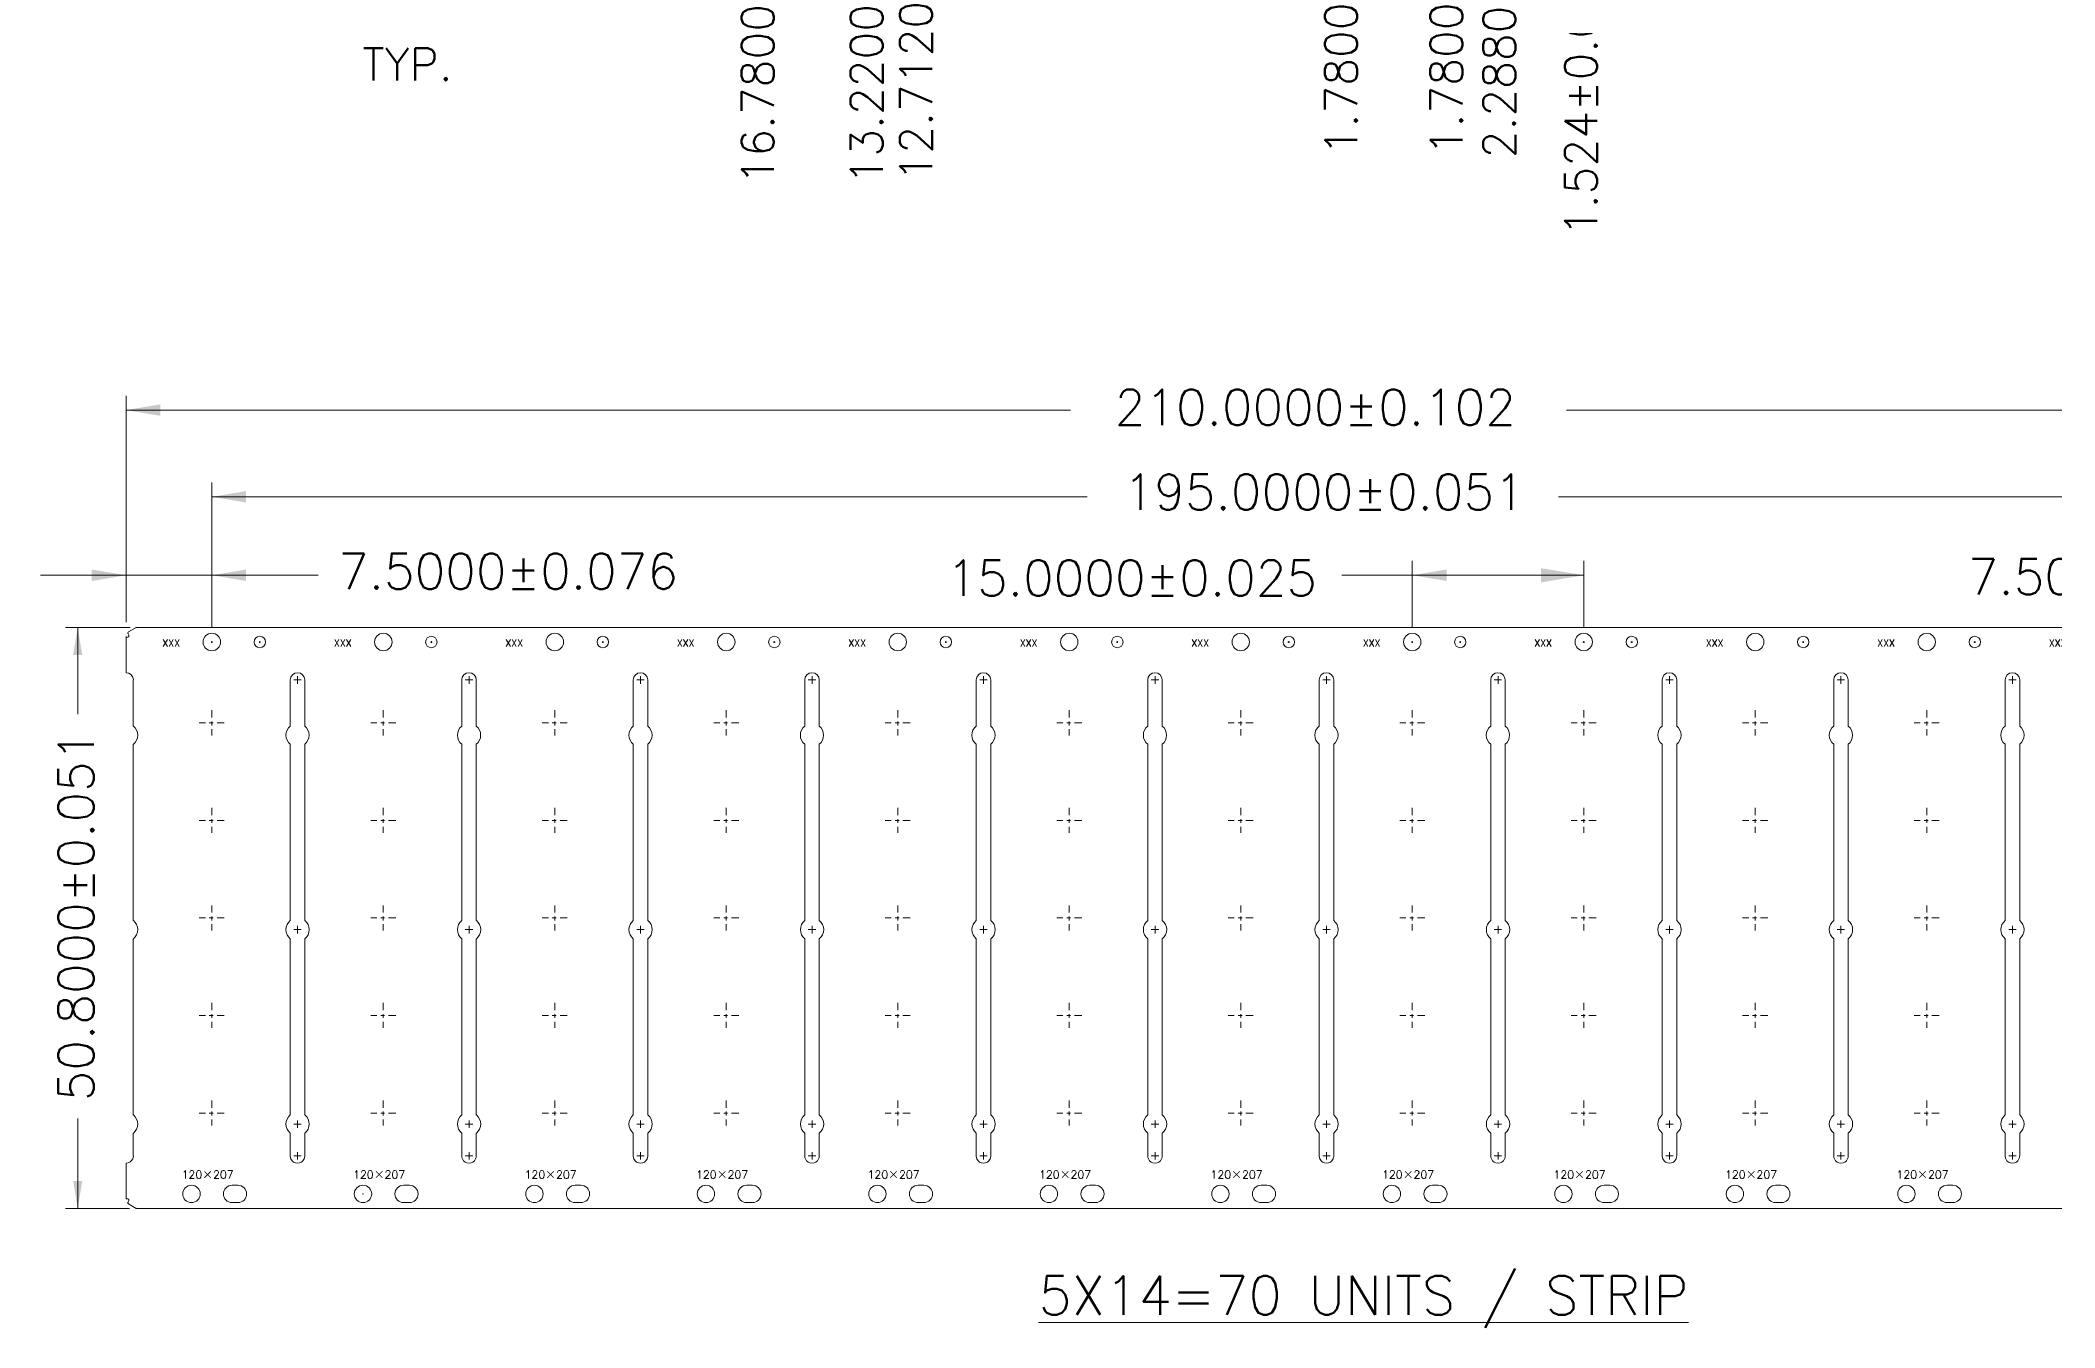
# Model space of a CAD drawing. Extents: x -116 to 0, y -11 to 99.
# Drawn here: x -108.6 to -56.8, y -0.2 to 32.9 of the extents above; entities that cross this region are included whole.
import ezdxf
from ezdxf.enums import TextEntityAlignment as Align

# ---------------------------------------------------------------- set-up
doc = ezdxf.new("R2010")
doc.units = 0
doc.linetypes.add('CENTER', pattern=[50.8, 31.75, -6.35, 6.35, -6.35])
doc.layers.get('0').update_dxf_attribs({"lineweight": 15})
for name, color, linetype, lineweight in [('AM_4', 3, 'Continuous', 5), ('CEN', 1, 'CENTER', 13), ('OUTTER', 7, 'Continuous', 15), ('标注', 3, 'Continuous', 9)]:
    doc.layers.add(name, color=color, linetype=linetype, lineweight=lineweight)
doc.styles.add('SIMPLEX', font='SIMPLEX.SHX', dxfattribs={"height": 0.15})
doc.styles.get("Standard").update_dxf_attribs({"font": 'simplex.shx', "height": 0.8333})
doc.dimstyles.get("Standard").update_dxf_attribs({"dimtxt": 0.8333, "dimasz": 1, "dimexe": 0.06, "dimexo": 0.333, "dimgap": 0.3, "dimtad": 0, "dimtoh": 1, "dimdec": 4, "dimrnd": 0.0005, "dimzin": 0, "dimdsep": 46, "dimtxsty": 'Standard', "dimcen": 0, "dimadec": 0, "dimazin": 0, "dimtfac": 1, "dimtdec": 3, "dimtofl": 0, "dimtmove": 0, "dimatfit": 3, "dimfxl": 1, "dimtolj": 1, "dimtzin": 0, "dimarcsym": 0})

# ---------------------------------------------------------------- blocks, each defined once
blk = doc.blocks.new('*D6')
at = {"layer": 'Defpoints', "color": 0, "lineweight": -3, "transparency": 16777216}
for p in [(2185.835, 1164.239), (2184.055, 1115.633), (2184.055, 1111.874)]:
    blk.add_point(p, dxfattribs=at)
at = {"layer": '标注', "color": 0, "lineweight": -2, "transparency": 16777216}
blk.add_line((2184.055, 1115.3), (2184.055, 1111.874), dxfattribs=at)
at = {"layer": '标注', "color": 0, "lineweight": 9, "transparency": 16777216, "insert": (2184.055, 1109.59), "char_height": 0.8333, "attachment_point": 5, "rotation": 90}
blk.add_mtext('\\A1;1.7800', dxfattribs=at)
blk = doc.blocks.new('*D26')
at = {"layer": 'Defpoints', "color": 0, "lineweight": -3, "transparency": 16777216}
for p in [(2185.835, 1164.239), (2188.123, 1115.651), (2188.123, 1111.874)]:
    blk.add_point(p, dxfattribs=at)
at = {"layer": '标注', "color": 0, "lineweight": -2, "transparency": 16777216}
blk.add_line((2188.123, 1115.318), (2188.123, 1111.874), dxfattribs=at)
at = {"layer": '标注', "color": 0, "lineweight": 9, "transparency": 16777216, "insert": (2188.123, 1109.51), "char_height": 0.8333, "attachment_point": 5, "rotation": 90}
blk.add_mtext('\\A1;2.2880', dxfattribs=at)
blk = doc.blocks.new('*D27')
at = {"layer": 'Defpoints', "color": 0, "lineweight": -3, "transparency": 16777216}
for p in [(2185.835, 1164.239), (2187.615, 1115.651), (2186.763, 1111.874)]:
    blk.add_point(p, dxfattribs=at)
at = {"layer": '标注', "color": 0, "lineweight": -2, "transparency": 16777216}
for p, q in [((2187.615, 1115.318), (2187.615, 1113.651)), ((2187.615, 1113.651), (2186.763, 1113.874)), ((2186.763, 1113.874), (2186.763, 1111.874))]:
    blk.add_line(p, q, dxfattribs=at)
at = {"layer": '标注', "color": 0, "lineweight": 9, "transparency": 16777216, "insert": (2186.763, 1109.59), "char_height": 0.8333, "attachment_point": 5, "rotation": 90}
blk.add_mtext('\\A1;1.7800', dxfattribs=at)
blk = doc.blocks.new('*D36')
at = {"layer": 'Defpoints', "color": 0, "lineweight": -3, "transparency": 16777216}
for p in [(2185.835, 1164.239), (2173.123, 1115.651), (2173.123, 1111.874)]:
    blk.add_point(p, dxfattribs=at)
at = {"layer": '标注', "color": 0, "lineweight": -2, "transparency": 16777216}
blk.add_line((2173.123, 1115.318), (2173.123, 1111.874), dxfattribs=at)
at = {"layer": '标注', "color": 0, "lineweight": 9, "transparency": 16777216, "insert": (2173.123, 1109.272), "char_height": 0.8333, "attachment_point": 5, "rotation": 90}
blk.add_mtext('\\A1;12.7120', dxfattribs=at)
blk = doc.blocks.new('*D37')
at = {"layer": 'Defpoints', "color": 0, "lineweight": -3, "transparency": 16777216}
for p in [(2185.835, 1164.239), (2172.615, 1115.651), (2171.854, 1111.874)]:
    blk.add_point(p, dxfattribs=at)
at = {"layer": '标注', "color": 0, "lineweight": -2, "transparency": 16777216}
for p, q in [((2172.615, 1115.318), (2172.615, 1113.651)), ((2172.615, 1113.651), (2171.854, 1113.874)), ((2171.854, 1113.874), (2171.854, 1111.874))]:
    blk.add_line(p, q, dxfattribs=at)
at = {"layer": '标注', "color": 0, "lineweight": 9, "transparency": 16777216, "insert": (2171.854, 1109.193), "char_height": 0.8333, "attachment_point": 5, "rotation": 90}
blk.add_mtext('\\A1;13.2200', dxfattribs=at)
blk = doc.blocks.new('*D38')
at = {"layer": 'Defpoints', "color": 0, "lineweight": -3, "transparency": 16777216}
for p in [(2185.835, 1164.239), (2169.055, 1115.651), (2169.055, 1111.874)]:
    blk.add_point(p, dxfattribs=at)
at = {"layer": '标注', "color": 0, "lineweight": -2, "transparency": 16777216}
blk.add_line((2169.055, 1115.318), (2169.055, 1111.874), dxfattribs=at)
at = {"layer": '标注', "color": 0, "lineweight": 9, "transparency": 16777216, "insert": (2169.055, 1109.193), "char_height": 0.8333, "attachment_point": 5, "rotation": 90}
blk.add_mtext('\\A1;16.7800', dxfattribs=at)
blk = doc.blocks.new('yx')
at = {"color": 0, "lineweight": 15}
for p, q in [((-181, 95.91), (-181.15, 95.91)), ((-181.15, 95.91), (-181.15, 92.79)), ((-180.98, 96.21), (-180.92, 96.07)), ((-180.27, 96.75), (-180.95, 96.36)), ((17.6, 96.75), (-180.27, 96.75)), ((-180.52, 88.13), (-180.52, 92.16)), ((-180.52, 71.13), (-180.52, 86.54)), ((-180.52, 54.12), (-180.52, 69.54)), ((-180.52, 50.55), (-180.52, 52.53)), ((-181.15, 49.91), (-181.15, 46.79)), ((-181.15, 46.79), (-181, 46.79)), ((-180.92, 46.63), (-180.98, 46.49)), ((-180.95, 46.35), (-180.27, 45.95)), ((-180.27, 45.95), (27.96, 45.95))]:
    blk.add_line(p, q, dxfattribs=at)
at = {"lineweight": 15}
for points in [[(-171.87, 46.46, -1), (-171.87, 47.98), (-171.37, 47.98, -1), (-171.37, 46.46)], [(-156.87, 46.46, -1), (-156.87, 47.98), (-156.37, 47.98, -1), (-156.37, 46.46)], [(-141.87, 46.46, -1), (-141.87, 47.98), (-141.37, 47.98, -1), (-141.37, 46.46)], [(-126.87, 46.46, -1), (-126.87, 47.98), (-126.37, 47.98, -1), (-126.37, 46.46)], [(-111.87, 46.46, -1), (-111.87, 47.98), (-111.37, 47.98, -1), (-111.37, 46.46)], [(-96.87, 46.46, -1), (-96.87, 47.98), (-96.37, 47.98, -1), (-96.37, 46.46)], [(-81.87, 46.46, -1), (-81.87, 47.98), (-81.37, 47.98, -1), (-81.37, 46.46)], [(-66.87, 46.46, -1), (-66.87, 47.98), (-66.37, 47.98, -1), (-66.37, 46.46)], [(-51.87, 46.46, -1), (-51.87, 47.98), (-51.37, 47.98, -1), (-51.37, 46.46)], [(-36.87, 46.46, -1), (-36.87, 47.98), (-36.37, 47.98, -1), (-36.37, 46.46)], [(-21.87, 46.46, -1), (-21.87, 47.98), (-21.37, 47.98, -1), (-21.37, 46.46)]]:
    blk.add_lwpolyline(points, format="xyb", close=True, dxfattribs=at)
for centre in [(-173.65, 95.48), (-158.65, 95.48), (-143.65, 95.48), (-128.65, 95.48), (-113.65, 95.48), (-98.65, 95.48), (-83.65, 95.48), (-68.65, 95.48), (-53.65, 95.48), (-38.65, 95.48), (-23.65, 95.48), (-175.43, 47.22), (-160.43, 47.22), (-145.43, 47.22), (-130.43, 47.22), (-115.43, 47.22), (-100.43, 47.22), (-85.43, 47.22), (-70.43, 47.22), (-55.43, 47.22), (-40.43, 47.22), (-25.43, 47.22)]:
    blk.add_circle(centre, 0.762, dxfattribs=at)
at = {"color": 1, "lineweight": 15}
for centre in [(-169.45, 95.48), (-154.45, 95.48), (-139.45, 95.48), (-124.45, 95.48), (-109.45, 95.48), (-94.45, 95.48), (-79.45, 95.48), (-64.45, 95.48), (-49.45, 95.48), (-34.45, 95.48), (-19.45, 95.48)]:
    blk.add_circle(centre, 0.5, dxfattribs=at)
at = {"color": 0, "lineweight": 15}
for centre, radius, start, end in [((-180.9, 96.27), 0.1, 120, 216.1367), ((-181, 96.01), 0.1, 270, 36.1367), ((-181.15, 92.16), 0.635, 0, 90), ((-181.15, 87.34), 1.02, 308.6822, 51.3178), ((-181.15, 70.33), 1.02, 308.6822, 51.3178), ((-181.15, 53.33), 1.02, 308.6822, 51.3178), ((-181.15, 50.55), 0.635, 270, 335.5376), ((-181.15, 50.55), 0.635, 335.5376, 0), ((-181, 46.69), 0.1, 323.8633, 90), ((-180.9, 46.44), 0.1, 143.8633, 240)]:
    blk.add_arc(centre, radius, start, end, dxfattribs=at)
at = {"linetype": 'ByBlock', "lineweight": 15}
for p in [(-181.15, 95.91), (-181.15, 95.91), (-181.15, 95.91), (-180.27, 96.75), (-173.65, 95.48), (-173.65, 95.48), (-173.65, 95.48), (-169.45, 95.48), (-169.45, 95.48), (-169.45, 95.48), (-154.45, 95.48), (-154.45, 95.48), (-154.45, 95.48), (-139.45, 95.48), (-139.45, 95.48), (-139.45, 95.48), (-124.45, 95.48), (-124.45, 95.48), (-124.45, 95.48), (-109.45, 95.48), (-109.45, 95.48), (-109.45, 95.48), (-94.45, 95.48), (-94.45, 95.48), (-94.45, 95.48), (-79.45, 95.48), (-79.45, 95.48), (-79.45, 95.48), (-68.65, 95.48), (-68.65, 95.48), (-68.65, 95.48), (-64.45, 95.48), (-64.45, 95.48), (-64.45, 95.48), (-53.65, 95.48), (-53.65, 95.48), (-53.65, 95.48), (-49.45, 95.48), (-49.45, 95.48), (-49.45, 95.48), (-34.45, 95.48), (-34.45, 95.48), (-34.45, 95.48), (-19.45, 95.48), (-19.45, 95.48), (-19.45, 95.48), (-180.27, 45.95), (-160.43, 47.22)]:
    blk.add_point(p, dxfattribs=at)
at = {"layer": 'AM_4', "lineweight": 15}
for points in [[(-173.59, 95.48), (-173.72, 95.48)], [(-173.65, 95.55), (-173.65, 95.41)], [(-169.39, 95.48), (-169.52, 95.48)], [(-169.45, 95.55), (-169.45, 95.41)], [(-154.39, 95.48), (-154.52, 95.48)], [(-154.45, 95.55), (-154.45, 95.41)], [(-139.39, 95.48), (-139.52, 95.48)], [(-139.45, 95.55), (-139.45, 95.41)], [(-124.39, 95.48), (-124.52, 95.48)], [(-124.45, 95.55), (-124.45, 95.41)], [(-109.39, 95.48), (-109.52, 95.48)], [(-109.45, 95.55), (-109.45, 95.41)], [(-94.39, 95.48), (-94.52, 95.48)], [(-94.45, 95.55), (-94.45, 95.41)], [(-79.39, 95.48), (-79.52, 95.48)], [(-79.45, 95.55), (-79.45, 95.41)], [(-68.59, 95.48), (-68.72, 95.48)], [(-68.65, 95.55), (-68.65, 95.41)], [(-64.39, 95.48), (-64.52, 95.48)], [(-64.45, 95.55), (-64.45, 95.41)], [(-53.59, 95.48), (-53.72, 95.48)], [(-53.65, 95.55), (-53.65, 95.41)], [(-49.39, 95.48), (-49.52, 95.48)], [(-49.45, 95.55), (-49.45, 95.41)], [(-34.39, 95.48), (-34.52, 95.48)], [(-34.45, 95.55), (-34.45, 95.41)], [(-19.39, 95.48), (-19.52, 95.48)], [(-19.45, 95.55), (-19.45, 95.41)]]:
    blk.add_lwpolyline(points, dxfattribs=at)
at = {"layer": 'CEN', "lineweight": 15}
for p, q in [((-166.48, 92.16), (-165.83, 92.16)), ((-165.83, 92.16), (-166.48, 92.16)), ((-166.15, 92.49), (-166.15, 91.83)), ((-166.15, 91.83), (-166.15, 92.49)), ((-151.48, 92.16), (-150.83, 92.16)), ((-150.83, 92.16), (-151.48, 92.16)), ((-151.15, 92.49), (-151.15, 91.83)), ((-151.15, 91.83), (-151.15, 92.49)), ((-136.48, 92.16), (-135.83, 92.16)), ((-135.83, 92.16), (-136.48, 92.16)), ((-136.15, 92.49), (-136.15, 91.83)), ((-136.15, 91.83), (-136.15, 92.49)), ((-121.48, 92.16), (-120.83, 92.16)), ((-120.83, 92.16), (-121.48, 92.16)), ((-121.15, 92.49), (-121.15, 91.83)), ((-121.15, 91.83), (-121.15, 92.49)), ((-106.48, 92.16), (-105.83, 92.16)), ((-105.83, 92.16), (-106.48, 92.16)), ((-106.15, 92.49), (-106.15, 91.83)), ((-106.15, 91.83), (-106.15, 92.49)), ((-91.48, 92.16), (-90.83, 92.16)), ((-90.83, 92.16), (-91.48, 92.16)), ((-91.15, 92.49), (-91.15, 91.83)), ((-91.15, 91.83), (-91.15, 92.49)), ((-76.48, 92.16), (-75.83, 92.16)), ((-75.83, 92.16), (-76.48, 92.16)), ((-76.15, 92.49), (-76.15, 91.83)), ((-76.15, 91.83), (-76.15, 92.49)), ((-61.48, 92.16), (-60.83, 92.16)), ((-60.83, 92.16), (-61.48, 92.16)), ((-61.15, 92.49), (-61.15, 91.83)), ((-61.15, 91.83), (-61.15, 92.49)), ((-46.48, 92.16), (-45.83, 92.16)), ((-45.83, 92.16), (-46.48, 92.16)), ((-46.15, 92.49), (-46.15, 91.83)), ((-46.15, 91.83), (-46.15, 92.49)), ((-31.48, 92.16), (-30.83, 92.16)), ((-30.83, 92.16), (-31.48, 92.16)), ((-31.15, 92.49), (-31.15, 91.83)), ((-31.15, 91.83), (-31.15, 92.49)), ((-16.48, 92.16), (-15.83, 92.16)), ((-15.83, 92.16), (-16.48, 92.16)), ((-16.15, 92.49), (-16.15, 91.83)), ((-16.15, 91.83), (-16.15, 92.49))]:
    blk.add_line(p, q, dxfattribs=at)
at = {"layer": 'CEN'}
for p, q in [((-166.15, 70), (-166.15, 70.66)), ((-151.15, 70), (-151.15, 70.66)), ((-136.15, 70), (-136.15, 70.66)), ((-121.15, 70), (-121.15, 70.66)), ((-106.15, 70), (-106.15, 70.66)), ((-91.15, 70), (-91.15, 70.66)), ((-76.15, 70), (-76.15, 70.66)), ((-61.15, 70), (-61.15, 70.66)), ((-46.15, 70), (-46.15, 70.66)), ((-31.15, 70), (-31.15, 70.66)), ((-16.15, 70), (-16.15, 70.66)), ((-166.48, 70.33), (-165.83, 70.33)), ((-151.48, 70.33), (-150.83, 70.33)), ((-136.48, 70.33), (-135.83, 70.33)), ((-121.48, 70.33), (-120.83, 70.33)), ((-106.48, 70.33), (-105.83, 70.33)), ((-91.48, 70.33), (-90.83, 70.33)), ((-76.48, 70.33), (-75.83, 70.33)), ((-61.48, 70.33), (-60.83, 70.33)), ((-46.48, 70.33), (-45.83, 70.33)), ((-31.48, 70.33), (-30.83, 70.33)), ((-16.48, 70.33), (-15.83, 70.33)), ((-166.48, 53.33), (-165.83, 53.33)), ((-166.15, 53), (-166.15, 53.65)), ((-151.48, 53.33), (-150.83, 53.33)), ((-151.15, 53), (-151.15, 53.65)), ((-136.48, 53.33), (-135.83, 53.33)), ((-136.15, 53), (-136.15, 53.65)), ((-121.48, 53.33), (-120.83, 53.33)), ((-121.15, 53), (-121.15, 53.65)), ((-106.48, 53.33), (-105.83, 53.33)), ((-106.15, 53), (-106.15, 53.65)), ((-91.48, 53.33), (-90.83, 53.33)), ((-91.15, 53), (-91.15, 53.65)), ((-76.48, 53.33), (-75.83, 53.33)), ((-76.15, 53), (-76.15, 53.65)), ((-61.48, 53.33), (-60.83, 53.33)), ((-61.15, 53), (-61.15, 53.65)), ((-46.48, 53.33), (-45.83, 53.33)), ((-46.15, 53), (-46.15, 53.65)), ((-31.48, 53.33), (-30.83, 53.33)), ((-31.15, 53), (-31.15, 53.65)), ((-16.48, 53.33), (-15.83, 53.33)), ((-16.15, 53), (-16.15, 53.65))]:
    blk.add_line(p, q, dxfattribs=at)
at = {"layer": 'CEN', "ltscale": 0.02}
for points in [[(-172.56, 88.41), (-174.75, 88.41)], [(-173.65, 89.51), (-173.65, 87.32)], [(-157.56, 88.41), (-159.75, 88.41)], [(-158.65, 89.51), (-158.65, 87.32)], [(-142.56, 88.41), (-144.75, 88.41)], [(-143.65, 89.51), (-143.65, 87.32)], [(-127.56, 88.41), (-129.75, 88.41)], [(-128.65, 89.51), (-128.65, 87.32)], [(-112.56, 88.41), (-114.75, 88.41)], [(-113.65, 89.51), (-113.65, 87.32)], [(-97.56, 88.41), (-99.75, 88.41)], [(-98.65, 89.51), (-98.65, 87.32)], [(-82.56, 88.41), (-84.75, 88.41)], [(-83.65, 89.51), (-83.65, 87.32)], [(-67.56, 88.41), (-69.75, 88.41)], [(-68.65, 89.51), (-68.65, 87.32)], [(-52.56, 88.41), (-54.75, 88.41)], [(-53.65, 89.51), (-53.65, 87.32)], [(-37.56, 88.41), (-39.75, 88.41)], [(-38.65, 89.51), (-38.65, 87.32)], [(-22.56, 88.41), (-24.75, 88.41)], [(-23.65, 89.51), (-23.65, 87.32)], [(-172.56, 79.88), (-174.75, 79.88)], [(-173.65, 80.98), (-173.65, 78.79)], [(-157.56, 79.88), (-159.75, 79.88)], [(-158.65, 80.98), (-158.65, 78.79)], [(-142.56, 79.88), (-144.75, 79.88)], [(-143.65, 80.98), (-143.65, 78.79)], [(-127.56, 79.88), (-129.75, 79.88)], [(-128.65, 80.98), (-128.65, 78.79)], [(-112.56, 79.88), (-114.75, 79.88)], [(-113.65, 80.98), (-113.65, 78.79)], [(-97.56, 79.88), (-99.75, 79.88)], [(-98.65, 80.98), (-98.65, 78.79)], [(-82.56, 79.88), (-84.75, 79.88)], [(-83.65, 80.98), (-83.65, 78.79)], [(-67.56, 79.88), (-69.75, 79.88)], [(-68.65, 80.98), (-68.65, 78.79)], [(-52.56, 79.88), (-54.75, 79.88)], [(-53.65, 80.98), (-53.65, 78.79)], [(-37.56, 79.88), (-39.75, 79.88)], [(-38.65, 80.98), (-38.65, 78.79)], [(-22.56, 79.88), (-24.75, 79.88)], [(-23.65, 80.98), (-23.65, 78.79)], [(-173.65, 72.45), (-173.65, 70.26)], [(-158.65, 72.45), (-158.65, 70.26)], [(-143.65, 72.45), (-143.65, 70.26)], [(-128.65, 72.45), (-128.65, 70.26)], [(-113.65, 72.45), (-113.65, 70.26)], [(-98.65, 72.45), (-98.65, 70.26)], [(-83.65, 72.45), (-83.65, 70.26)], [(-68.65, 72.45), (-68.65, 70.26)], [(-53.65, 72.45), (-53.65, 70.26)], [(-38.65, 72.45), (-38.65, 70.26)], [(-23.65, 72.45), (-23.65, 70.26)], [(-172.56, 71.35), (-174.75, 71.35)], [(-157.56, 71.35), (-159.75, 71.35)], [(-142.56, 71.35), (-144.75, 71.35)], [(-127.56, 71.35), (-129.75, 71.35)], [(-112.56, 71.35), (-114.75, 71.35)], [(-97.56, 71.35), (-99.75, 71.35)], [(-82.56, 71.35), (-84.75, 71.35)], [(-67.56, 71.35), (-69.75, 71.35)], [(-52.56, 71.35), (-54.75, 71.35)], [(-37.56, 71.35), (-39.75, 71.35)], [(-22.56, 71.35), (-24.75, 71.35)], [(-173.65, 63.92), (-173.65, 61.73)], [(-158.65, 63.92), (-158.65, 61.73)], [(-143.65, 63.92), (-143.65, 61.73)], [(-128.65, 63.92), (-128.65, 61.73)], [(-113.65, 63.92), (-113.65, 61.73)], [(-98.65, 63.92), (-98.65, 61.73)], [(-83.65, 63.92), (-83.65, 61.73)], [(-68.65, 63.92), (-68.65, 61.73)], [(-53.65, 63.92), (-53.65, 61.73)], [(-38.65, 63.92), (-38.65, 61.73)], [(-23.65, 63.92), (-23.65, 61.73)], [(-172.56, 62.82), (-174.75, 62.82)], [(-157.56, 62.82), (-159.75, 62.82)], [(-142.56, 62.82), (-144.75, 62.82)], [(-127.56, 62.82), (-129.75, 62.82)], [(-112.56, 62.82), (-114.75, 62.82)], [(-97.56, 62.82), (-99.75, 62.82)], [(-82.56, 62.82), (-84.75, 62.82)], [(-67.56, 62.82), (-69.75, 62.82)], [(-52.56, 62.82), (-54.75, 62.82)], [(-37.56, 62.82), (-39.75, 62.82)], [(-22.56, 62.82), (-24.75, 62.82)], [(-173.65, 55.39), (-173.65, 53.2)], [(-158.65, 55.39), (-158.65, 53.2)], [(-143.65, 55.39), (-143.65, 53.2)], [(-128.65, 55.39), (-128.65, 53.2)], [(-113.65, 55.39), (-113.65, 53.2)], [(-98.65, 55.39), (-98.65, 53.2)], [(-83.65, 55.39), (-83.65, 53.2)], [(-68.65, 55.39), (-68.65, 53.2)], [(-53.65, 55.39), (-53.65, 53.2)], [(-38.65, 55.39), (-38.65, 53.2)], [(-23.65, 55.39), (-23.65, 53.2)], [(-172.56, 54.29), (-174.75, 54.29)], [(-157.56, 54.29), (-159.75, 54.29)], [(-142.56, 54.29), (-144.75, 54.29)], [(-127.56, 54.29), (-129.75, 54.29)], [(-112.56, 54.29), (-114.75, 54.29)], [(-97.56, 54.29), (-99.75, 54.29)], [(-82.56, 54.29), (-84.75, 54.29)], [(-67.56, 54.29), (-69.75, 54.29)], [(-52.56, 54.29), (-54.75, 54.29)], [(-37.56, 54.29), (-39.75, 54.29)], [(-22.56, 54.29), (-24.75, 54.29)]]:
    blk.add_lwpolyline(points, dxfattribs=at)
at = {"layer": 'CEN', "lineweight": 15}
for points in [[(-166.48, 50.55), (-165.83, 50.55)], [(-166.15, 50.88), (-166.15, 50.22)], [(-151.48, 50.55), (-150.83, 50.55)], [(-151.15, 50.88), (-151.15, 50.22)], [(-136.48, 50.55), (-135.83, 50.55)], [(-136.15, 50.88), (-136.15, 50.22)], [(-121.48, 50.55), (-120.83, 50.55)], [(-121.15, 50.88), (-121.15, 50.22)], [(-106.48, 50.55), (-105.83, 50.55)], [(-106.15, 50.88), (-106.15, 50.22)], [(-91.48, 50.55), (-90.83, 50.55)], [(-91.15, 50.88), (-91.15, 50.22)], [(-76.48, 50.55), (-75.83, 50.55)], [(-76.15, 50.88), (-76.15, 50.22)], [(-61.48, 50.55), (-60.83, 50.55)], [(-61.15, 50.88), (-61.15, 50.22)], [(-46.48, 50.55), (-45.83, 50.55)], [(-46.15, 50.88), (-46.15, 50.22)], [(-31.48, 50.55), (-30.83, 50.55)], [(-31.15, 50.88), (-31.15, 50.22)], [(-16.48, 50.55), (-15.83, 50.55)], [(-16.15, 50.88), (-16.15, 50.22)]]:
    blk.add_lwpolyline(points, close=True, dxfattribs=at)
at = {"layer": 'OUTTER'}
for points in [[(-166.79, 71.13), (-166.79, 86.54, -0.480384), (-166.79, 88.13), (-166.79, 92.16, -1), (-165.52, 92.16), (-165.52, 88.13, -0.480384), (-165.52, 86.54), (-165.52, 71.13)], [(-151.79, 71.13), (-151.79, 86.54, -0.480384), (-151.79, 88.13), (-151.79, 92.16, -1), (-150.52, 92.16), (-150.52, 88.13, -0.480384), (-150.52, 86.54), (-150.52, 71.13)], [(-136.79, 71.13), (-136.79, 86.54, -0.480384), (-136.79, 88.13), (-136.79, 92.16, -1), (-135.52, 92.16), (-135.52, 88.13, -0.480384), (-135.52, 86.54), (-135.52, 71.13)], [(-121.79, 71.13), (-121.79, 86.54, -0.480384), (-121.79, 88.13), (-121.79, 92.16, -1), (-120.52, 92.16), (-120.52, 88.13, -0.480384), (-120.52, 86.54), (-120.52, 71.13)], [(-106.79, 71.13), (-106.79, 86.54, -0.480384), (-106.79, 88.13), (-106.79, 92.16, -1), (-105.52, 92.16), (-105.52, 88.13, -0.480384), (-105.52, 86.54), (-105.52, 71.13)], [(-91.79, 71.13), (-91.79, 86.54, -0.480384), (-91.79, 88.13), (-91.79, 92.16, -1), (-90.52, 92.16), (-90.52, 88.13, -0.480384), (-90.52, 86.54), (-90.52, 71.13)], [(-76.79, 71.13), (-76.79, 86.54, -0.480384), (-76.79, 88.13), (-76.79, 92.16, -1), (-75.52, 92.16), (-75.52, 88.13, -0.480384), (-75.52, 86.54), (-75.52, 71.13)], [(-61.79, 71.13), (-61.79, 86.54, -0.480384), (-61.79, 88.13), (-61.79, 92.16, -1), (-60.52, 92.16), (-60.52, 88.13, -0.480384), (-60.52, 86.54), (-60.52, 71.13)], [(-46.79, 71.13), (-46.79, 86.54, -0.480384), (-46.79, 88.13), (-46.79, 92.16, -1), (-45.52, 92.16), (-45.52, 88.13, -0.480384), (-45.52, 86.54), (-45.52, 71.13)], [(-31.79, 71.13), (-31.79, 86.54, -0.480384), (-31.79, 88.13), (-31.79, 92.16, -1), (-30.52, 92.16), (-30.52, 88.13, -0.480384), (-30.52, 86.54), (-30.52, 71.13)], [(-16.79, 71.13), (-16.79, 86.54, -0.480384), (-16.79, 88.13), (-16.79, 92.16, -1), (-15.52, 92.16), (-15.52, 88.13, -0.480384), (-15.52, 86.54), (-15.52, 71.13)], [(-165.52, 52.53), (-165.52, 50.55, -0.107145), (-165.58, 50.28, -0.29402), (-166.15, 49.91, -0.29402), (-166.73, 50.28, -0.107145), (-166.79, 50.55), (-166.79, 52.53)], [(-150.52, 52.53), (-150.52, 50.55, -0.107145), (-150.58, 50.28, -0.29402), (-151.15, 49.91, -0.29402), (-151.73, 50.28, -0.107145), (-151.79, 50.55), (-151.79, 52.53)], [(-135.52, 52.53), (-135.52, 50.55, -0.107145), (-135.58, 50.28, -0.29402), (-136.15, 49.91, -0.29402), (-136.73, 50.28, -0.107145), (-136.79, 50.55), (-136.79, 52.53)], [(-120.52, 52.53), (-120.52, 50.55, -0.107145), (-120.58, 50.28, -0.29402), (-121.15, 49.91, -0.29402), (-121.73, 50.28, -0.107145), (-121.79, 50.55), (-121.79, 52.53)], [(-105.52, 52.53), (-105.52, 50.55, -0.107145), (-105.58, 50.28, -0.29402), (-106.15, 49.91, -0.29402), (-106.73, 50.28, -0.107145), (-106.79, 50.55), (-106.79, 52.53)], [(-90.52, 52.53), (-90.52, 50.55, -0.107145), (-90.58, 50.28, -0.29402), (-91.15, 49.91, -0.29402), (-91.73, 50.28, -0.107145), (-91.79, 50.55), (-91.79, 52.53)], [(-75.52, 52.53), (-75.52, 50.55, -0.107145), (-75.58, 50.28, -0.29402), (-76.15, 49.91, -0.29402), (-76.73, 50.28, -0.107145), (-76.79, 50.55), (-76.79, 52.53)], [(-60.52, 52.53), (-60.52, 50.55, -0.107145), (-60.58, 50.28, -0.29402), (-61.15, 49.91, -0.29402), (-61.73, 50.28, -0.107145), (-61.79, 50.55), (-61.79, 52.53)], [(-45.52, 52.53), (-45.52, 50.55, -0.107145), (-45.58, 50.28, -0.29402), (-46.15, 49.91, -0.29402), (-46.73, 50.28, -0.107145), (-46.79, 50.55), (-46.79, 52.53)], [(-30.52, 52.53), (-30.52, 50.55, -0.107145), (-30.58, 50.28, -0.29402), (-31.15, 49.91, -0.29402), (-31.73, 50.28, -0.107145), (-31.79, 50.55), (-31.79, 52.53)], [(-15.52, 52.53), (-15.52, 50.55, -0.107145), (-15.58, 50.28, -0.29402), (-16.15, 49.91, -0.29402), (-16.73, 50.28, -0.107145), (-16.79, 50.55), (-16.79, 52.53)]]:
    blk.add_lwpolyline(points, format="xyb", dxfattribs=at)
for points in [[(-166.79, 54.12), (-166.79, 69.54)], [(-165.52, 69.54), (-165.52, 54.12)], [(-151.79, 54.12), (-151.79, 69.54)], [(-150.52, 69.54), (-150.52, 54.12)], [(-136.79, 54.12), (-136.79, 69.54)], [(-135.52, 69.54), (-135.52, 54.12)], [(-121.79, 54.12), (-121.79, 69.54)], [(-120.52, 69.54), (-120.52, 54.12)], [(-106.79, 54.12), (-106.79, 69.54)], [(-105.52, 69.54), (-105.52, 54.12)], [(-91.79, 54.12), (-91.79, 69.54)], [(-90.52, 69.54), (-90.52, 54.12)], [(-76.79, 54.12), (-76.79, 69.54)], [(-75.52, 69.54), (-75.52, 54.12)], [(-61.79, 54.12), (-61.79, 69.54)], [(-60.52, 69.54), (-60.52, 54.12)], [(-46.79, 54.12), (-46.79, 69.54)], [(-45.52, 69.54), (-45.52, 54.12)], [(-31.79, 54.12), (-31.79, 69.54)], [(-30.52, 69.54), (-30.52, 54.12)], [(-16.79, 54.12), (-16.79, 69.54)], [(-15.52, 69.54), (-15.52, 54.12)]]:
    blk.add_lwpolyline(points, dxfattribs=at)
for centre, start, end in [((-166.15, 70.33), 128.6822, 231.3178), ((-166.15, 70.33), 308.6822, 51.3178), ((-151.15, 70.33), 128.6822, 231.3178), ((-151.15, 70.33), 308.6822, 51.3178), ((-136.15, 70.33), 128.6822, 231.3178), ((-136.15, 70.33), 308.6822, 51.3178), ((-121.15, 70.33), 128.6822, 231.3178), ((-121.15, 70.33), 308.6822, 51.3178), ((-106.15, 70.33), 128.6822, 231.3178), ((-106.15, 70.33), 308.6822, 51.3178), ((-91.15, 70.33), 128.6822, 231.3178), ((-91.15, 70.33), 308.6822, 51.3178), ((-76.15, 70.33), 128.6822, 231.3178), ((-76.15, 70.33), 308.6822, 51.3178), ((-61.15, 70.33), 128.6822, 231.3178), ((-61.15, 70.33), 308.6822, 51.3178), ((-46.15, 70.33), 128.6822, 231.3178), ((-46.15, 70.33), 308.6822, 51.3178), ((-31.15, 70.33), 128.6822, 231.3178), ((-31.15, 70.33), 308.6822, 51.3178), ((-16.15, 70.33), 128.6822, 231.3178), ((-16.15, 70.33), 308.6822, 51.3178), ((-166.15, 53.33), 128.6822, 231.3178), ((-166.15, 53.33), 308.6822, 51.3178), ((-151.15, 53.33), 128.6822, 231.3178), ((-151.15, 53.33), 308.6822, 51.3178), ((-136.15, 53.33), 128.6822, 231.3178), ((-136.15, 53.33), 308.6822, 51.3178), ((-121.15, 53.33), 128.6822, 231.3178), ((-121.15, 53.33), 308.6822, 51.3178), ((-106.15, 53.33), 128.6822, 231.3178), ((-106.15, 53.33), 308.6822, 51.3178), ((-91.15, 53.33), 128.6822, 231.3178), ((-91.15, 53.33), 308.6822, 51.3178), ((-76.15, 53.33), 128.6822, 231.3178), ((-76.15, 53.33), 308.6822, 51.3178), ((-61.15, 53.33), 128.6822, 231.3178), ((-61.15, 53.33), 308.6822, 51.3178), ((-46.15, 53.33), 128.6822, 231.3178), ((-46.15, 53.33), 308.6822, 51.3178), ((-31.15, 53.33), 128.6822, 231.3178), ((-31.15, 53.33), 308.6822, 51.3178), ((-16.15, 53.33), 128.6822, 231.3178), ((-16.15, 53.33), 308.6822, 51.3178)]:
    blk.add_arc(centre, 1.02, start, end, dxfattribs=at)
at = {"layer": '标注', "lineweight": 9}
for p, q in [((-181.15, 97.21), (-181.15, 117.01)), ((-181.15, 115.76), (-98.53, 115.76)), ((-55.15, 115.76), (28.85, 115.76)), ((-173.65, 96.78), (-173.65, 109.43)), ((-97.1, 108.18), (-173.65, 108.18)), ((21.35, 108.18), (-55.87, 108.18)), ((-181.15, 97.21), (-181.15, 102.57)), ((-173.65, 96.78), (-173.65, 102.57)), ((-68.65, 96.78), (-68.65, 102.57)), ((-53.65, 96.78), (-53.65, 102.57)), ((-181.15, 101.32), (-188.65, 101.32)), ((-181.15, 101.32), (-173.65, 101.32)), ((-173.65, 101.32), (-164.34, 101.32)), ((-68.65, 101.32), (-74.81, 101.32)), ((-68.65, 101.32), (-53.65, 101.32)), ((-180.79, 96.75), (-186.44, 96.75)), ((-185.38, 96.75), (-185.38, 89.16)), ((-185.38, 53.82), (-185.38, 45.95)), ((-180.86, 45.95), (-186.44, 45.95))]:
    blk.add_line(p, q, dxfattribs=at)
at = {"layer": '标注', "linetype": 'ByBlock', "lineweight": 9}
for points in [[(-181.15, 115.76), (-178.15, 115.26), (-178.15, 116.26)], [(-173.65, 108.18), (-170.65, 107.68), (-170.65, 108.68)], [(-181.15, 101.32), (-184.15, 101.82), (-184.15, 100.82)], [(-173.65, 101.32), (-170.65, 100.82), (-170.65, 101.82)], [(-68.65, 101.32), (-65.65, 100.82), (-65.65, 101.82)], [(-53.65, 101.32), (-57.4, 100.69), (-57.4, 101.94)]]:
    blk.add_solid(points, dxfattribs=at)
at = {"layer": '标注', "lineweight": 9}
for points in [[(-185.78, 94.35), (-184.98, 94.35), (-185.38, 96.75)], [(-185.78, 48.35), (-184.98, 48.35), (-185.38, 45.95)]]:
    blk.add_solid(points, dxfattribs=at)
at = {"lineweight": 15, "style": 'SIMPLEX'}
for p in [(-177.2, 95.39), (-162.2, 95.39), (-147.2, 95.39), (-132.2, 95.39), (-117.2, 95.39), (-102.2, 95.39), (-87.2, 95.39), (-72.2, 95.39), (-57.2, 95.39), (-42.2, 95.39), (-27.2, 95.39), (-12.2, 95.39)]:
    blk.add_text('XXX', height=0.6, dxfattribs=at).set_placement(p, align=Align.MIDDLE_CENTER)
at = {"layer": '标注', "linetype": 'ByBlock', "lineweight": 9, "char_height": 3.125, "attachment_point": 5, "style": 'SIMPLEX'}
for s, insert in [('\\A1;210.0000%%P0.102', (-77.13, 116)), ('\\A1;195.0000%%P0.051', (-76.35, 108.6)), ('\\pxt12.813945;7.5000%%P0.076', (-147.74, 101.67)), ('\\A1;15.0000%%P0.025', (-93.18, 101.08)), ('7.5000%%P0.076', (-5.19, 101.2))]:
    blk.add_mtext(s, dxfattribs=dict(at, insert=insert))
at = {"layer": '标注', "lineweight": 9, "insert": (-185.52, 71.53), "char_height": 3.125, "attachment_point": 5, "rotation": 90, "style": 'SIMPLEX'}
blk.add_mtext('\\A1;50.8000%%P0.051', dxfattribs=at)
at = {"layer": '标注', "lineweight": 9, "char_height": 0.7, "width": 7.7711, "attachment_point": 6, "style": 'SIMPLEX'}
for insert in [(-171.74, 48.91), (-156.74, 48.91), (-141.74, 48.91), (-126.74, 48.91), (-111.74, 48.91), (-96.74, 48.91), (-81.74, 48.91), (-66.74, 48.91), (-51.74, 48.91), (-36.74, 48.91), (-21.74, 48.91)]:
    blk.add_mtext('\\A1;120\\f宋体|b0|i0|c134|p2;×\\Fsimplex.shx|c134;207', dxfattribs=dict(at, insert=insert))

msp = doc.modelspace()

# ---------------------------------------------------------------- block references
at = {"color": 0, "lineweight": 9, "xscale": 0.294, "yscale": 0.294, "zscale": 0.294}
msp.add_blockref('yx', (-53.09342, -10.65959), dxfattribs=at)

# ---------------------------------------------------------------- texts
at = {"layer": '标注', "lineweight": 9, "style": 'SIMPLEX'}
for s, height, p in [('TYP.', 0.833333, (-100.27396, 31.84599)), ('%%U5X14=70 UNITS / STRIP', 0.9999999, (-82.88919, 0.11756))]:
    msp.add_text(s, height=height, dxfattribs=at).set_placement(p)
at = {"layer": '标注', "lineweight": 9, "insert": (-68.93968, 31.45536), "char_height": 0.8333333, "attachment_point": 5, "rotation": 90, "style": 'SIMPLEX'}
msp.add_mtext('\\A1;1.524%%P0.025', dxfattribs=at)

# ---------------------------------------------------------------- dimensions: what is measured, and where the dimension line sits
at = {"layer": '标注', "lineweight": 9}
for feature_location, offset, picture, middle in [((-90.10663, 37.95121), (0, -3.777), '*D38', (-90.10663, 31.49336)), ((-86.54663, 37.95121), (-0.76158, -3.777), '*D37', (-87.30822, 31.49336)), ((-86.03863, 37.95121), (0, -3.777), '*D36', (-86.03863, 31.57272)), ((-75.10663, 37.93316), (0, -3.75894), '*D6', (-75.10663, 31.89017)), ((-71.03863, 37.95121), (0, -3.777), '*D26', (-71.03863, 31.81081)), ((-71.54663, 37.95121), (-0.85245, -3.777), '*D27', (-72.39909, 31.89017))]:
    dim = msp.add_ordinate_dim(feature_location=feature_location, offset=offset, dtype=1, origin=(-73.32663, 86.53982), dimstyle='Standard', override={"dimdec": 4}, dxfattribs=at)
    dim.commit()
    dim.dimension.update_dxf_attribs({"geometry": picture, "text_midpoint": middle, "insert": (-2259.16172, -1077.69949)})

doc.saveas('drawing.dxf')
